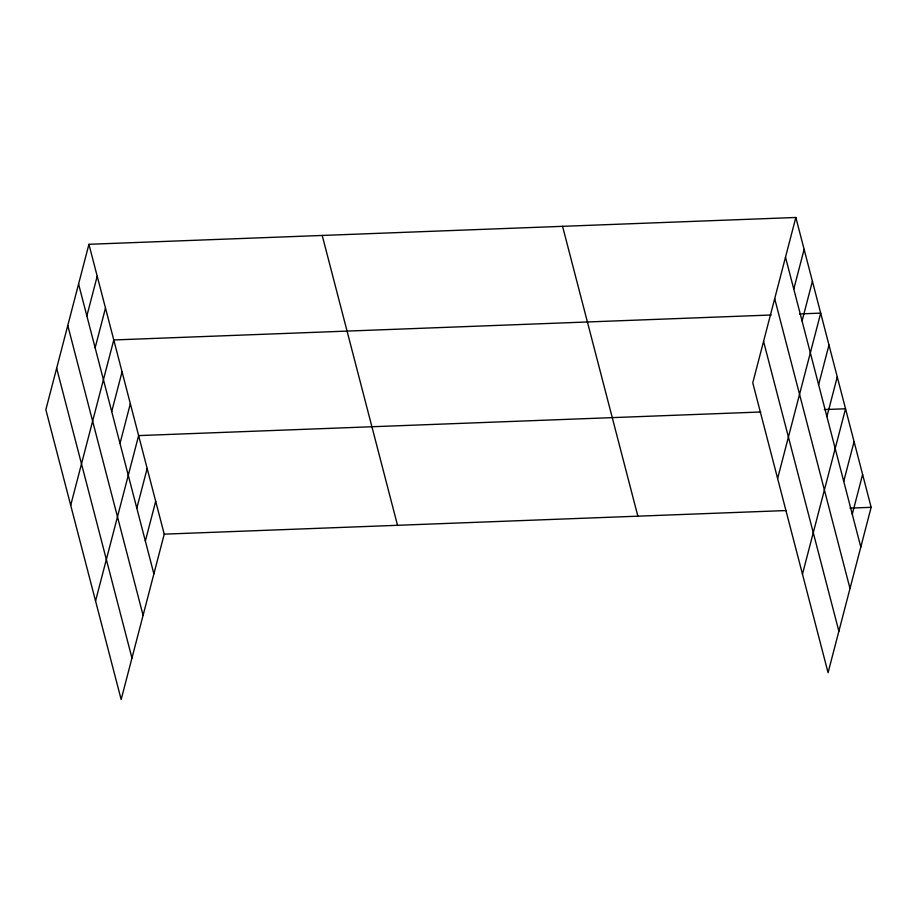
<?xml version="1.0" encoding="UTF-8"?>
<svg xmlns="http://www.w3.org/2000/svg" width="917" height="917" viewBox="0 0 917 917"><rect width="100%" height="100%" fill="white"/><g stroke="black" fill="none" stroke-linecap="round" stroke-linejoin="round"><path stroke-width="1.38" d="M88.926 244.3L45.85 409.681L121.159 699.522L164.235 534.153L88.926 244.3L795.841 217.478L871.15 507.319L828.074 672.7L752.765 382.848L795.841 217.478M86.863 315.907L97.213 276.189M95.15 347.795L105.489 308.066M70.701 505.324L113.777 339.955L771.208 315.001M111.714 411.561L122.064 371.832M120.001 443.45L130.34 403.721M95.551 600.979L138.627 435.598L760.72 411.997M136.816 508.178L147.167 468.449M145.356 541.03L155.695 501.301M793.778 289.084L804.129 249.355M802.066 320.973L812.416 281.244M777.616 478.502L820.692 313.121L799.486 313.935M818.629 384.739L828.979 345.01M826.916 416.616L837.267 376.887M802.467 574.145L845.543 408.776L824.337 409.578M843.732 481.345L854.082 441.627M852.271 514.196L862.61 474.479M164.235 534.153L786.316 510.54M849.944 508.133L871.15 507.319M785.491 257.196L860.799 547.048M774.693 298.667L850.002 588.508M763.563 341.388L838.872 631.228M562.557 226.327L637.865 516.179M322.211 235.451L397.519 525.303M78.575 284.029L153.884 573.87M67.778 325.489L143.086 615.341M56.648 368.21L131.956 658.062"/></g></svg>
